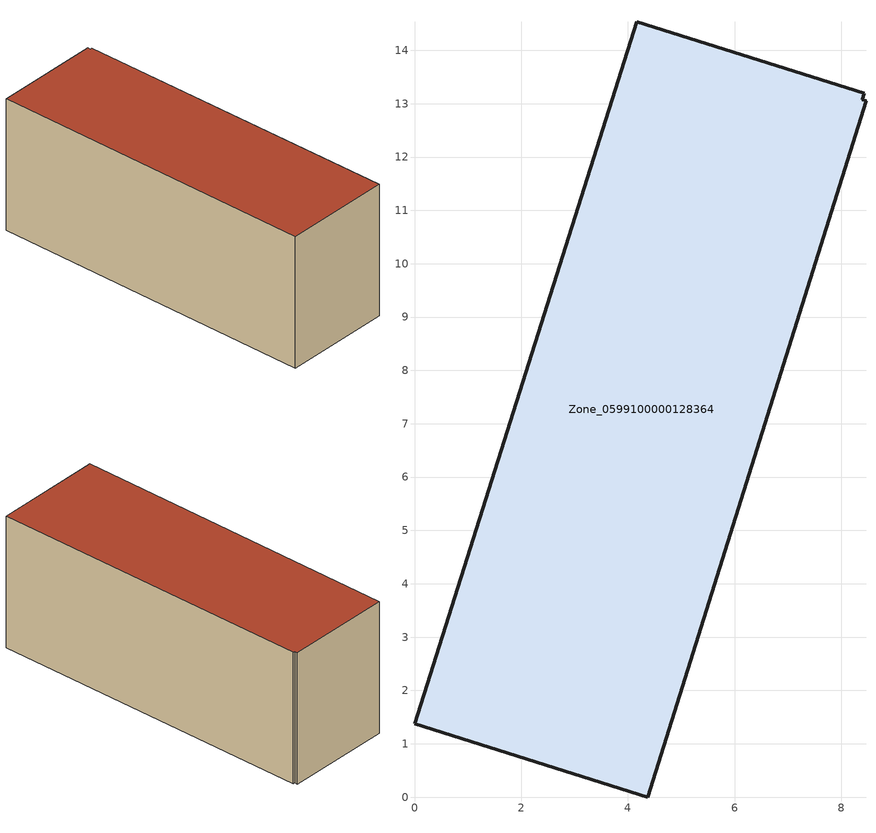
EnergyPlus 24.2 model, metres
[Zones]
Zone_0599100000128364
 floor ground (C_G): 0,1.37 4.17,14.53 8.43,13.19 8.4,13.07 8.46,13.06 4.37,0 z0.65
 wall outside (C_F): 4.17,14.53 0,1.37 4.37,0 8.46,13.06 8.4,13.07 8.43,13.19 4.17,14.53 z0.65:6.28
 roof outside (C_R): 4.37,0 8.46,13.06 8.4,13.07 8.43,13.19 4.17,14.53 0,1.37 z6.28
[BUILDING]
Pand.0599100000128364: North Axis=0; Terrain=City; Loads Convergence Tolerance Value=0.04; Temperature Convergence Tolerance Value=0.4; Solar Distribution=FullExterior; Maximum Number of Warmup Days=25; Minimum Number of Warmup Days=1
[Site:Location]
Rotterdam.The.Hague.AP_ZH_NLD Design_Conditions: Latitude=51.96; Longitude=4.45; Time Zone=1; Elevation=-4.5
[SITE:GROUNDTEMPERATURE:BUILDINGSURFACE]
18, 18, 18, 18, 18, 18, 18, 18, 18, 18, 18, 18
[MATERIAL] Thermal Absorptance=0.9; Solar Absorptance=0.7; Visible Absorptance=0.7
Name | Roughness | Thickness | Conductivity | Density | Specific Heat
G.TI.1965-1974 | MediumSmooth | 0.15 | 0.882353 | 540 | 1210
F.TI.1965-1974 | Rough | 0.3 | 0.697674 | 1920 | 840
R.TI.1965-1974 | MediumRough | 0.2 | 0.232558 | 1500 | 1000
[CONSTRUCTION]
C_G: G.TI.1965-1974
C_F: F.TI.1965-1974
C_R: R.TI.1965-1974
[ZONE]
Zone_0599100000128364: Type=1; Multiplier=1; Ceiling Height=Autocalculate; Volume=Autocalculate; Floor Area=autocalculate; Part of Total Floor Area=Yes
[ZONEINFILTRATION:DESIGNFLOWRATE]
Infil_Zone_0599100000128364: Zone or ZoneList or Space or SpaceList=Zone_0599100000128364; Schedule=AlwaysOn; Design Flow Rate Calculation Method=Flow/Area; Flow Rate per Floor Area=0.003; Constant Term Coefficient=1; Temperature Term Coefficient=0; Velocity Term Coefficient=0; Velocity Squared Term Coefficient=0
[HVACTEMPLATE:ZONE:IDEALLOADSAIRSYSTEM]
Zone_0599100000128364: Maximum Heating Supply Air Temperature=50; Minimum Cooling Supply Air Temperature=13; Maximum Heating Supply Air Humidity Ratio=0.0156; Minimum Cooling Supply Air Humidity Ratio=0.0077; Heating Limit=NoLimit; Cooling Limit=NoLimit; Dehumidification Control Type=ConstantSensibleHeatRatio; Cooling Sensible Heat Ratio=0.7; Dehumidification Setpoint=60; Humidification Control Type=None; Humidification Setpoint=30; Outdoor Air Method=None; Outdoor Air Flow Rate per Person=0.00944; Outdoor Air Flow Rate per Zone Floor Area=0; Outdoor Air Flow Rate per Zone=0; Demand Controlled Ventilation Type=None; Outdoor Air Economizer Type=NoEconomizer; Heat Recovery Type=None; Sensible Heat Recovery Effectiveness=0.7; Latent Heat Recovery Effectiveness=0.65
[ZONECONTROL:THERMOSTAT]
ThermostatControl_Zone_0599100000128364: Zone or ZoneList=Zone_0599100000128364; Control Type Schedule=DualSetpointControlType; Control 1=Thermostat_Zone_0599100000128364; Temperature Difference Between Cutout And Setpoint=0
[THERMOSTATSETPOINT:DUALSETPOINT]
Thermostat_Zone_0599100000128364: Heating Setpoint Temperature Schedule=HeatingSetpoint_Zone_0599100000128364; Cooling Setpoint Temperature Schedule=CoolingSetpoint_Zone_0599100000128364
[SCHEDULE:COMPACT]
HeatingSetpoint_Zone_0599100000128364: Through: 12/31, For: AllDays, Until: 24:00, 21
CoolingSetpoint_Zone_0599100000128364: Through: 12/31, For: AllDays, Until: 24:00, 24
DualSetpointControlType: Through: 12/31, For: AllDays, Until: 24:00, 4
AlwaysOn: Through: 12/31, For: AllDays, Until: 24:00, 1
